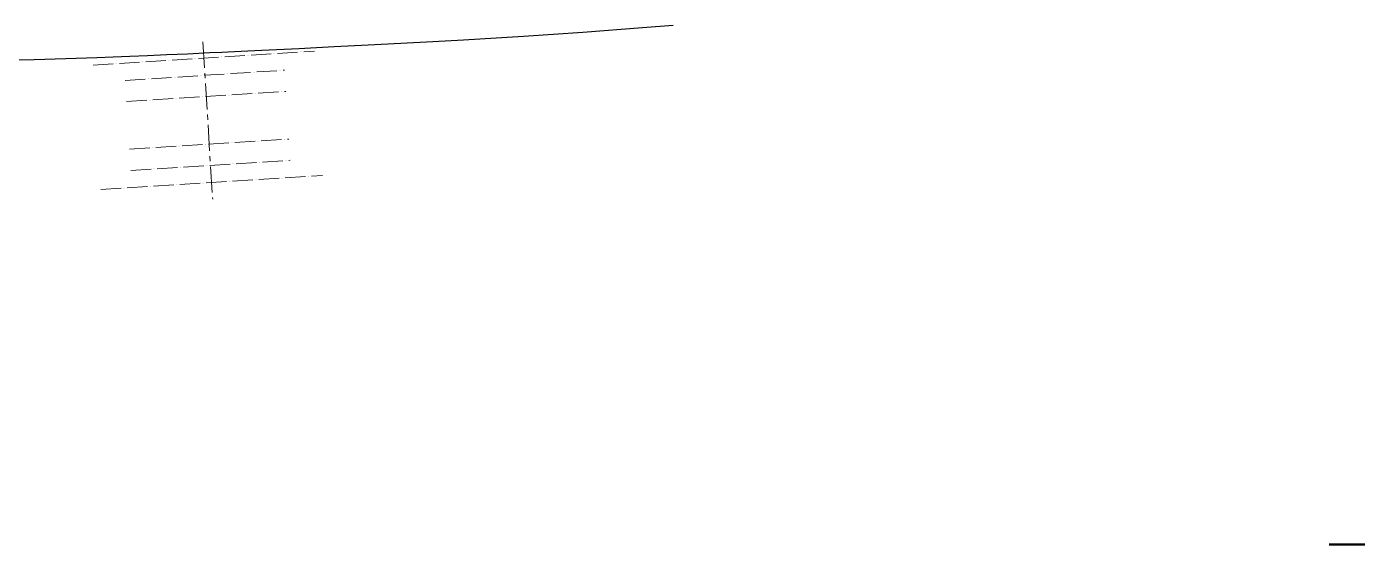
# Model space of a CAD drawing. Extents: x 766778 to 845620, y 133762 to 209800.
# Drawn here: x 792552 to 797354, y 168226 to 170093 of the extents above; entities that cross this region are included whole.
import ezdxf

# ---------------------------------------------------------------- set-up
doc = ezdxf.new("R2010")
doc.units = 0
doc.header["$MEASUREMENT"] = 0
doc.linetypes.add('CENTER', pattern=[2, 1.25, -0.25, 0.25, -0.25])
doc.linetypes.add('Dashed_double_dotted', pattern=[38, 29, -4, 0, -1, 0, -4])
doc.layers.get('0').update_dxf_attribs({"color": 1, "linetype": 'CONTINUOUS'})
doc.layers.add('5', color=6, linetype='CONTINUOUS')
doc.layers.add('TXT-050', color=3, linetype='CONTINUOUS', lineweight=50)

# ---------------------------------------------------------------- blocks, each defined once
blk = doc.blocks.new('bf2')
at = {"layer": '5', "color": 63, "linetype": 'Continuous'}
blk.add_lwpolyline([(794884.7, 170098.1), (794774.3, 170088.7), (794558.8, 170071.9), (794345.6, 170057.3), (794128.9, 170044.3), (794017.5, 170038.2), (793903.1, 170032.1), (793784.9, 170026.1), (793662.2, 170020.1), (793534.4, 170013.9), (793400.7, 170007.5), (793350.6, 170005.1), (793302.8, 170002.8), (793257.2, 170000.6), (793213.7, 169998.6), (793132.4, 169994.7), (793057.8, 169991.3), (792989, 169988.2), (792924.8, 169985.4), (792864.2, 169982.9), (792806.2, 169980.7), (792694, 169976.8), (792579.8, 169973.6), (792519.4, 169972.2)], dxfattribs=at)
blk = doc.blocks.new('A$C51421733')
at = {"color": 253, "linetype": 'CENTER', "lineweight": 9, "ltscale": 75}
blk.add_line((19.8, -763.5), (19.8, -195.6), dxfattribs=at)
at = {"color": 253, "linetype": 'Dashed_double_dotted', "lineweight": 9, "ltscale": 2.5}
for p, q in [((-380.4, -255.4), (420.1, -255.4)), ((-267.9, -317.6), (307.6, -317.6)), ((-267.9, -394.2), (307.6, -394.2)), ((-267.9, -566.6), (307.6, -566.6)), ((-267.9, -643.1), (307.6, -643.1)), ((-380.4, -705.4), (420.1, -705.4))]:
    blk.add_line(p, q, dxfattribs=at)
at = {"color": 250, "ltscale": 25}
blk.add_line((371.4, -705.4), (371.4, -705.4), dxfattribs=at)

msp = doc.modelspace()

# ---------------------------------------------------------------- linework, layer by layer
at = {"layer": 'TXT-050'}
msp.add_line((797252, 168226), (804872, 168226), dxfattribs=at)

# ---------------------------------------------------------------- block references
at = {"color": 7, "linetype": 'Continuous'}
msp.add_blockref('bf2', (0, 0), dxfattribs=at)
at = {"color": 5, "ltscale": 25, "xscale": -1, "rotation": 183.6246426208727}
msp.add_blockref('A$C51421733', (793216.36536, 169274.83727), dxfattribs=at)

doc.saveas('drawing.dxf')
